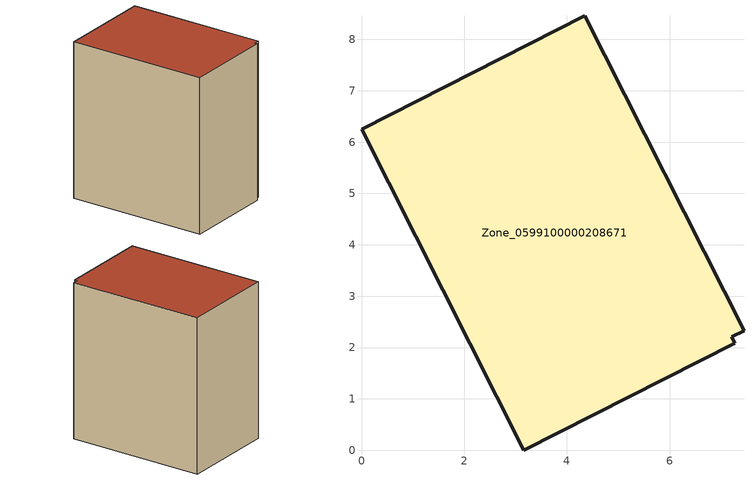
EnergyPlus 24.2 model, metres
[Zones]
Zone_0599100000208671
 floor ground (C_G): 7.45,2.33 7.21,2.21 7.27,2.09 3.16,0 0,6.25 4.35,8.46 z0
 wall outside (C_F): 7.45,2.33 4.35,8.46 0,6.25 3.16,0 7.27,2.09 7.21,2.21 7.45,2.33 z0:7.82
 roof outside (C_R): 7.21,2.21 7.45,2.33 4.35,8.46 0,6.25 3.16,0 7.27,2.09 z7.82
[BUILDING]
Pand.0599100000208671: North Axis=0; Terrain=City; Loads Convergence Tolerance Value=0.04; Temperature Convergence Tolerance Value=0.4; Solar Distribution=FullExterior; Maximum Number of Warmup Days=25; Minimum Number of Warmup Days=1
[Site:Location]
Rotterdam.The.Hague.AP_ZH_NLD Design_Conditions: Latitude=51.96; Longitude=4.45; Time Zone=1; Elevation=-4.5
[SITE:GROUNDTEMPERATURE:BUILDINGSURFACE]
18, 18, 18, 18, 18, 18, 18, 18, 18, 18, 18, 18
[MATERIAL] Thermal Absorptance=0.9; Solar Absorptance=0.7; Visible Absorptance=0.7
Name | Roughness | Thickness | Conductivity | Density | Specific Heat
G.TI.1946 | MediumSmooth | 0.15 | 1 | 540 | 1210
F.TI.1946 | Rough | 0.3 | 0.857143 | 1920 | 840
R.TI.1946 | MediumRough | 0.2 | 0.1 | 1500 | 1000
[CONSTRUCTION]
C_G: G.TI.1946
C_F: F.TI.1946
C_R: R.TI.1946
[ZONE]
Zone_0599100000208671: Type=1; Multiplier=1; Ceiling Height=Autocalculate; Volume=Autocalculate; Floor Area=autocalculate; Part of Total Floor Area=Yes
[ZONEINFILTRATION:DESIGNFLOWRATE]
Infil_Zone_0599100000208671: Zone or ZoneList or Space or SpaceList=Zone_0599100000208671; Schedule=AlwaysOn; Design Flow Rate Calculation Method=Flow/Area; Flow Rate per Floor Area=0.003; Constant Term Coefficient=1; Temperature Term Coefficient=0; Velocity Term Coefficient=0; Velocity Squared Term Coefficient=0
[HVACTEMPLATE:ZONE:IDEALLOADSAIRSYSTEM]
Zone_0599100000208671: Maximum Heating Supply Air Temperature=50; Minimum Cooling Supply Air Temperature=13; Maximum Heating Supply Air Humidity Ratio=0.0156; Minimum Cooling Supply Air Humidity Ratio=0.0077; Heating Limit=NoLimit; Cooling Limit=NoLimit; Dehumidification Control Type=ConstantSensibleHeatRatio; Cooling Sensible Heat Ratio=0.7; Dehumidification Setpoint=60; Humidification Control Type=None; Humidification Setpoint=30; Outdoor Air Method=None; Outdoor Air Flow Rate per Person=0.00944; Outdoor Air Flow Rate per Zone Floor Area=0; Outdoor Air Flow Rate per Zone=0; Demand Controlled Ventilation Type=None; Outdoor Air Economizer Type=NoEconomizer; Heat Recovery Type=None; Sensible Heat Recovery Effectiveness=0.7; Latent Heat Recovery Effectiveness=0.65
[ZONECONTROL:THERMOSTAT]
ThermostatControl_Zone_0599100000208671: Zone or ZoneList=Zone_0599100000208671; Control Type Schedule=DualSetpointControlType; Control 1=Thermostat_Zone_0599100000208671; Temperature Difference Between Cutout And Setpoint=0
[THERMOSTATSETPOINT:DUALSETPOINT]
Thermostat_Zone_0599100000208671: Heating Setpoint Temperature Schedule=HeatingSetpoint_Zone_0599100000208671; Cooling Setpoint Temperature Schedule=CoolingSetpoint_Zone_0599100000208671
[SCHEDULE:COMPACT]
HeatingSetpoint_Zone_0599100000208671: Through: 12/31, For: AllDays, Until: 24:00, 21
CoolingSetpoint_Zone_0599100000208671: Through: 12/31, For: AllDays, Until: 24:00, 24
DualSetpointControlType: Through: 12/31, For: AllDays, Until: 24:00, 4
AlwaysOn: Through: 12/31, For: AllDays, Until: 24:00, 1
